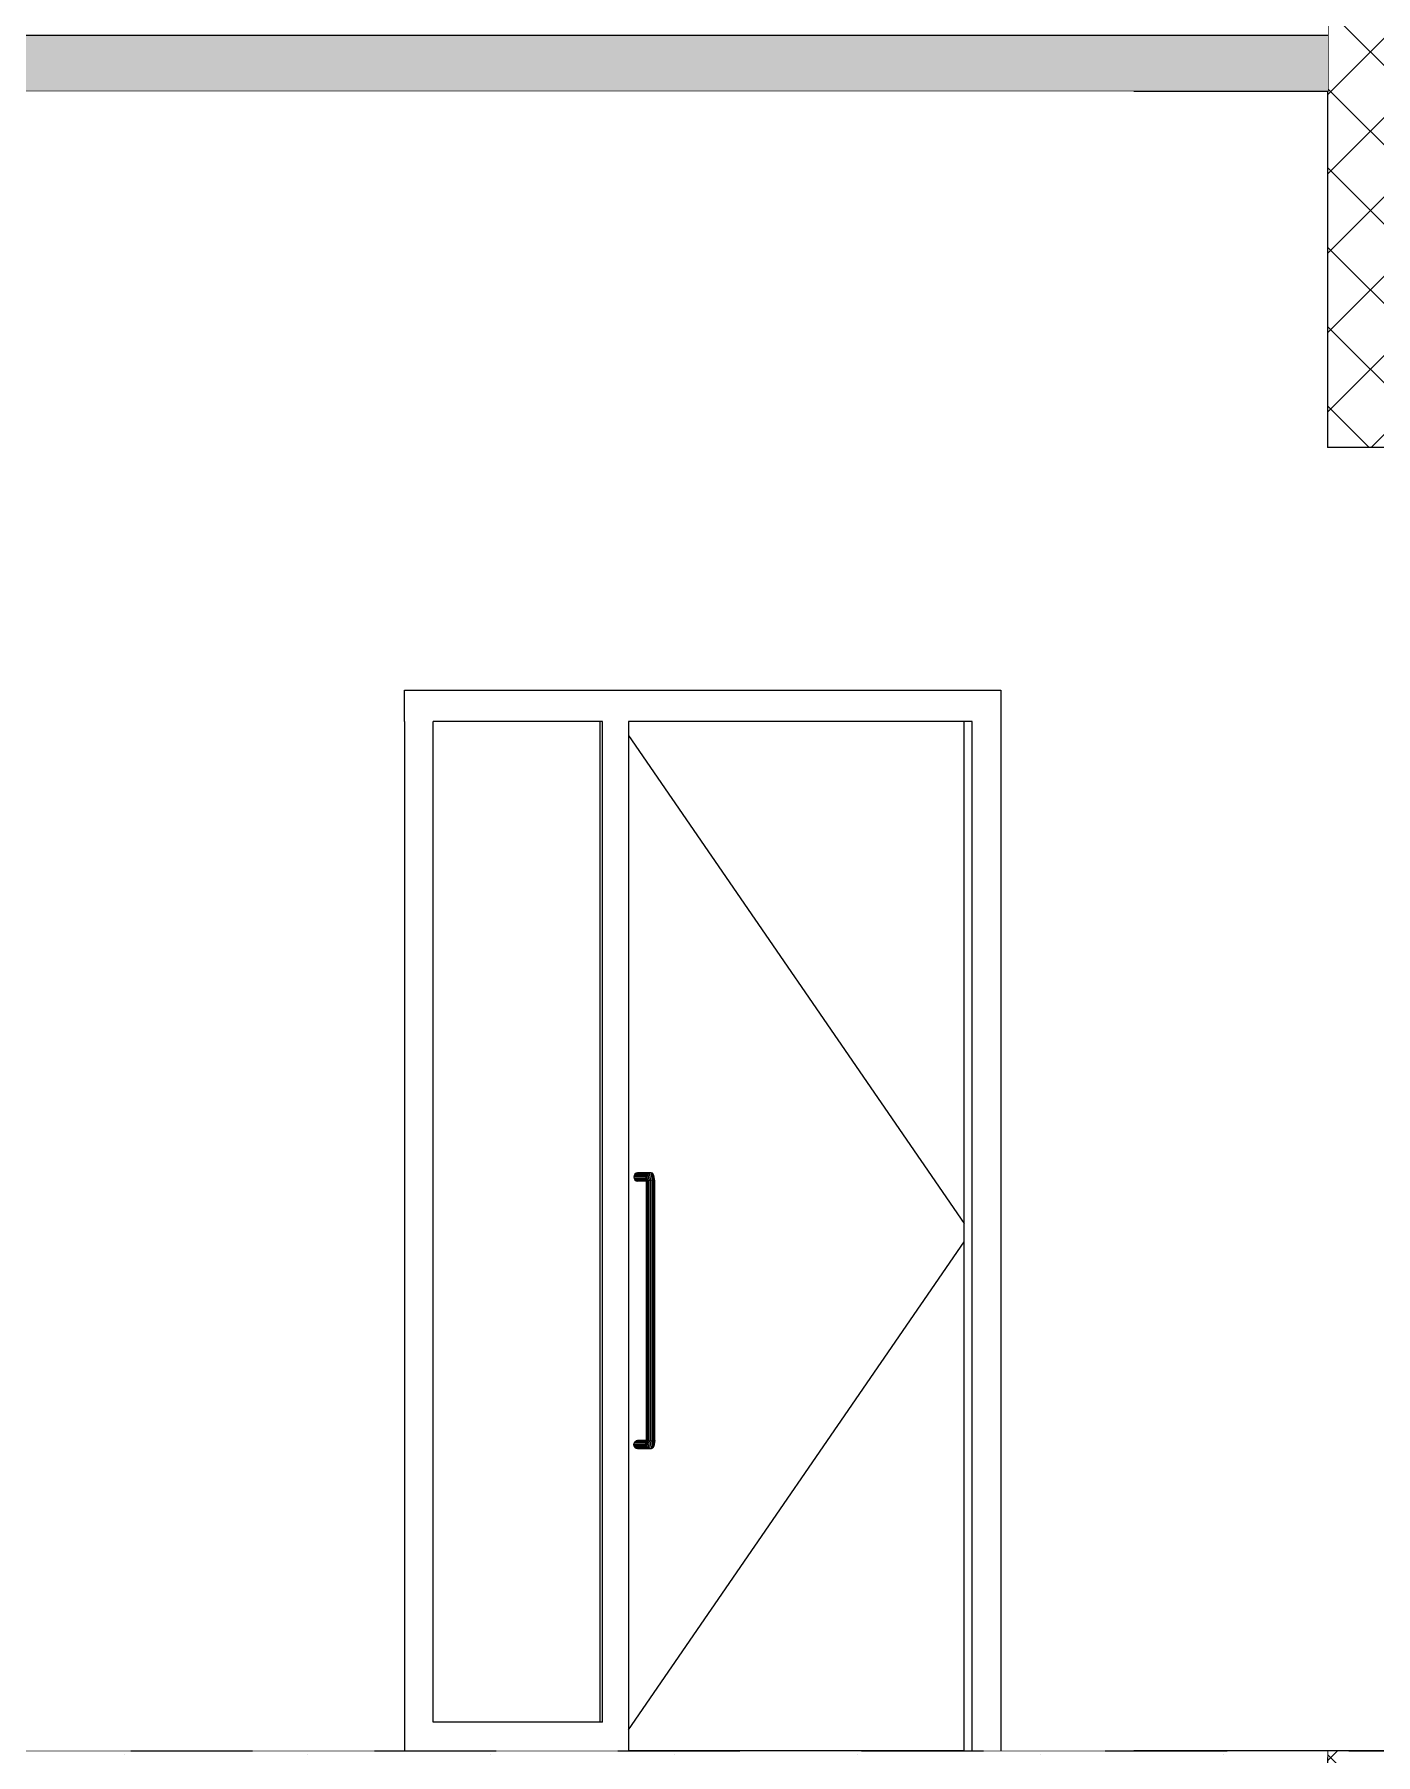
# Model space of a CAD drawing. Header units: millimetres. Extents: x -46169 to 228156, y -86316 to 18123.
# Drawn here: x 214629 to 217736, y -70388 to -66402 of the extents above; entities that cross this region are included whole.
import ezdxf

# ---------------------------------------------------------------- set-up
doc = ezdxf.new("R2010")
doc.units = ezdxf.units.MM
doc.header["$MEASUREMENT"] = 0
doc.linetypes.add('Dashed', pattern=[2822.222233, 1411.111116, -1411.111116])
doc.linetypes.add('Wipeout_Contour', pattern=[1000, 0, -1000])
for name, color, linetype, lineweight, true_color in [('0_Pen_No__105', 7, 'Continuous', 15, 0xa6a6a6), ('A-20-M_Floor_Slab_Pen_No__109', 7, 'Continuous', 15, 0xa6a6a6), ('A-20-M_Floor_Slab_Pen_No__144', 7, 'Continuous', 0, 0xc8c8c8), ('A-20-M_Floor_Slab_Pen_No__69', 7, 'Continuous', 20, 0x606060), ('A-25-M_Wall_Ext_Existing_HUB_Pen_No__107', 7, 'Continuous', 15, 0xa6a6a6), ('New_ArchiCAD Doors_Pen_No__63', 7, 'Continuous', 20, 0x606060)]:
    doc.layers.add(name, color=color, linetype=linetype, lineweight=lineweight, true_color=true_color)
for name, color, linetype in [('A-20-M_Floor_Slab', 7, 'Continuous'), ('A-25-M_Wall_Ext_Existing_HUB', 7, 'Continuous'), ('New_A-25-M_Wall_Int', 7, 'Continuous'), ('New_ArchiCAD Doors', 7, 'Continuous')]:
    doc.layers.add(name, color=color, linetype=linetype)
for name, color, linetype, lineweight in [('A-20-M_Floor_Slab_Pen_No__146', 8, 'Continuous', 0), ('A-20-M_Floor_Slab_Pen_No__4', 7, 'Continuous', 20), ('A-25-M_Wall_Ext_Existing_HUB_Pen_No__1', 7, 'Continuous', 13), ('New_ArchiCAD Doors_Pen_No__3', 7, 'Continuous', 18), ('New_ArchiCAD Doors_Pen_No__93', 8, 'Continuous', 13)]:
    doc.layers.add(name, color=color, linetype=linetype, lineweight=lineweight)
pattern_1 = [(45, (223698.64, -82529.25), (-91.9239, 91.9239), []), (135, (223698.64, -82529.25), (91.9239, 91.9239), [])]

# ---------------------------------------------------------------- blocks, each defined once
blk = doc.blocks.new('Section Elem_541_3', base_point=(223698.6, -82529.3))
at = {"color": 254, "linetype": 'Wipeout_Contour', "lineweight": 0, "ltscale": 1594581.109947772}
blk.add_wipeout([(217624.4, -66534.3), (217624.4, -67359.3), (217970.4, -67359.3), (217971.6, -67359.3), (217971.6, -66329.3), (217625.6, -66329.3), (217625.6, -66534.3)], dxfattribs=at).dxf.layer = 'A-25-M_Wall_Ext_Existing_HUB'
at = {"layer": 'A-25-M_Wall_Ext_Existing_HUB_Pen_No__107', "linetype": 'Continuous'}
h = blk.add_hatch(dxfattribs=at)
h.set_pattern_fill('Concrete_Block_0003', color=256, style=0, pattern_type=2)
h.set_pattern_definition(pattern_1)
h.paths.add_polyline_path([(217624.4, -66534.3), (217624.4, -67359.3), (217970.4, -67359.3), (217971.6, -67359.3), (217971.6, -66329.3), (217625.6, -66329.3), (217625.6, -66534.3)])
at = {"layer": 'A-25-M_Wall_Ext_Existing_HUB_Pen_No__1', "linetype": 'Continuous'}
blk.add_line((217624.4, -66534.3), (217624.4, -67359.3), dxfattribs=at)
at = {"layer": 'A-25-M_Wall_Ext_Existing_HUB_Pen_No__1', "linetype": 'Continuous', "flags": 128}
for points in [[(217625.6, -66329.3), (217625.6, -66404.3), (217625.6, -66534.3)], [(218355.5, -67359.3), (218256.9, -67359.3), (217971.6, -67359.3), (217970.4, -67359.3), (217624.4, -67359.3)]]:
    blk.add_lwpolyline(points, dxfattribs=at)
blk = doc.blocks.new('Section Elem_542_3', base_point=(223698.6, -82529.3))
at = {"color": 254, "linetype": 'Wipeout_Contour', "lineweight": 0, "ltscale": 1145554.425954347}
blk.add_wipeout([(217624.4, -70379.3), (217624.4, -71409.3), (217970.4, -71409.3), (217971.6, -71409.3), (217971.6, -70379.3)], dxfattribs=at).dxf.layer = 'A-25-M_Wall_Ext_Existing_HUB'
at = {"layer": 'A-25-M_Wall_Ext_Existing_HUB_Pen_No__107', "linetype": 'Continuous'}
h = blk.add_hatch(dxfattribs=at)
h.set_pattern_fill('Concrete_Block_0003', color=256, style=0, pattern_type=2)
h.set_pattern_definition(pattern_1)
h.paths.add_polyline_path([(217624.4, -70379.3), (217624.4, -71409.3), (217970.4, -71409.3), (217971.6, -71409.3), (217971.6, -70379.3)])
at = {"layer": 'A-25-M_Wall_Ext_Existing_HUB_Pen_No__1', "linetype": 'Continuous', "flags": 128}
for points in [[(217624.4, -70379.3), (217624.4, -70394.3), (217624.4, -70424.3), (217624.4, -70574.3)], [(218801.3, -70379.3), (218547.1, -70379.3), (218256.9, -70379.3), (217971.6, -70379.3), (217624.4, -70379.3)]]:
    blk.add_lwpolyline(points, dxfattribs=at)
blk = doc.blocks.new('Section Elem_550_3', base_point=(223698.6, -82529.3))
at = {"color": 254, "linetype": 'Wipeout_Contour', "lineweight": 0, "ltscale": 898909.740723}
blk.add_wipeout([(217624.4, -70394.3), (217624.4, -70379.3), (209207.6, -70379.3), (209207.6, -70394.3)], dxfattribs=at).dxf.layer = 'A-20-M_Floor_Slab'
at = {"layer": 'A-20-M_Floor_Slab_Pen_No__109', "linetype": 'Continuous'}
h = blk.add_hatch(dxfattribs=at)
h.set_pattern_fill('Lightweight_Concrete_0003', color=256, style=0, pattern_type=2)
h.set_pattern_definition([(0, (223698.64, -82529.25), (0, 779.423), [48.75, -401.25]), (0, (223923.64, -82139.5), (0, 779.423), [48.75, -401.25]), (60, (223698.64, -82529.25), (-675, 389.71), [48.75, -401.25]), (60, (224148.64, -82529.25), (-675, 389.71), [48.75, -401.25]), (120, (223747.4, -82529.25), (675, 389.71), [48.75, -401.25]), (120, (224197.4, -82529.25), (675, 389.71), [48.75, -401.25]), (0, (223698.64, -82454.25), (0, 150), [0, -150, 0, -225]), (45, (223773.64, -82454.25), (-106.066, 106.066), [0, -112.5, 0, -187.5])])
h.paths.add_polyline_path([(217624.4, -70394.3), (217624.4, -70379.3), (209207.6, -70379.3), (209207.6, -70394.3)])
at = {"layer": 'A-20-M_Floor_Slab_Pen_No__144', "linetype": 'Continuous'}
blk.add_line((217624.4, -70379.3), (212836.2, -70379.3), dxfattribs=at)
blk = doc.blocks.new('Section Elem_551_3', base_point=(223698.6, -82529.3))
at = {"color": 254, "linetype": 'Wipeout_Contour', "lineweight": 0, "ltscale": 893942.276635}
blk.add_wipeout([(217625.6, -66404.3), (217625.6, -66224.3), (209207.6, -66224.3), (209207.6, -66404.3)], dxfattribs=at).dxf.layer = 'A-20-M_Floor_Slab'
at = {"color": 254, "linetype": 'Wipeout_Contour', "lineweight": 0, "ltscale": 894126.471418}
blk.add_wipeout([(217625.6, -66534.3), (217625.6, -66404.3), (209207.6, -66404.3), (209207.6, -66534.3)], dxfattribs=at).dxf.layer = 'A-20-M_Floor_Slab'
at = {"layer": 'A-20-M_Floor_Slab_Pen_No__146', "linetype": 'Continuous'}
h = blk.add_hatch(dxfattribs=at)
h.set_pattern_fill('Structural_Concrete_0003', color=256, style=0, pattern_type=2)
h.set_pattern_definition([(45, (223698.64, -82529.25), (-367.423, 367.423), [50, -250]), (45, (223621, -82239.47), (-367.423, 367.423), [50, -250]), (105, (223698.64, -82529.25), (501.91, 134.486), [50, -250]), (105, (223910.8, -82317.1), (501.91, 134.486), [50, -250]), (165, (223734, -82493.9), (134.486, 501.91), [50, -250]), (165, (223946.13, -82281.76), (134.486, 501.91), [50, -250]), (45, (223663.29, -82493.89), (-70.7107, 70.7107), [0, -100, 0, -150]), (90, (223698.64, -82458.54), (-100, 0), [0, -75, 0, -125])])
h.paths.add_polyline_path([(217625.6, -66534.3), (217625.6, -66404.3), (209207.6, -66404.3), (209207.6, -66534.3)])
at = {"layer": 'A-20-M_Floor_Slab_Pen_No__4', "linetype": 'Continuous'}
for p, q in [((217624.4, -66534.3), (212836.2, -66534.3)), ((217625.6, -66534.3), (217624.4, -66534.3))]:
    blk.add_line(p, q, dxfattribs=at)
at = {"layer": 'A-20-M_Floor_Slab_Pen_No__69', "linetype": 'Continuous'}
blk.add_line((217625.6, -66404.3), (209207.6, -66404.3), dxfattribs=at)
blk = doc.blocks.new('Section Elem_568_3', base_point=(223698.6, -82529.3))
at = {"color": 254, "linetype": 'Wipeout_Contour', "lineweight": 0, "ltscale": 2708464.109097491}
blk.add_wipeout([(212836.2, -66534.3), (212836.2, -70379.3), (212886.1, -70379.3), (212886.1, -67921.3), (214268, -67921.3), (214268, -70379.3), (215486.3, -70379.3), (215486.3, -67921.3), (216868.1, -67921.3), (216868.1, -70379.3), (217175.4, -70379.3), (217175.4, -66534.3)], dxfattribs=at).dxf.layer = 'New_A-25-M_Wall_Int'
blk = doc.blocks.new('Section Elem_570_3', base_point=(223698.6, -82529.3))
at = {"color": 254, "linetype": 'Wipeout_Contour', "lineweight": 0, "ltscale": 1132153.028156364}
blk.add_wipeout([(215486.3, -70379.3), (215553.1, -70379.3), (215553.1, -70313.3), (215553.1, -67994.3), (215486.3, -67994.3)], dxfattribs=at).dxf.layer = 'New_ArchiCAD Doors'
at = {"color": 254, "linetype": 'Wipeout_Contour', "lineweight": 0, "ltscale": 1134260.457511825}
blk.add_wipeout([(216005.1, -67994.3), (215944.7, -67994.3), (215944.7, -70313.3), (215944.7, -70379.3), (216005.1, -70379.3)], dxfattribs=at).dxf.layer = 'New_ArchiCAD Doors'
at = {"color": 254, "linetype": 'Wipeout_Contour', "lineweight": 0, "ltscale": 910269.18244}
blk.add_wipeout([(216782.7, -67994.3), (216782.7, -70379.3), (216801.3, -70379.3), (216801.3, -67994.3)], dxfattribs=at).dxf.layer = 'New_ArchiCAD Doors'
at = {"color": 254, "linetype": 'Wipeout_Contour', "lineweight": 0, "ltscale": 906991.018815}
blk.add_wipeout([(215944.7, -67994.3), (215939.9, -67994.3), (215939.9, -70313.3), (215944.7, -70313.3)], dxfattribs=at).dxf.layer = 'New_ArchiCAD Doors'
at = {"color": 254, "linetype": 'Wipeout_Contour', "lineweight": 0, "ltscale": 910431.802863}
blk.add_wipeout([(216801.3, -70379.3), (216868.1, -70379.3), (216868.1, -67994.3), (216801.3, -67994.3)], dxfattribs=at).dxf.layer = 'New_ArchiCAD Doors'
at = {"color": 254, "linetype": 'Wipeout_Contour', "lineweight": 0, "ltscale": 907982.031556}
blk.add_wipeout([(216020.3, -69676.6), (216023.2, -69678.6), (216053.9, -69678.6), (216050.6, -69676.6)], dxfattribs=at).dxf.layer = 'New_ArchiCAD Doors'
at = {"color": 254, "linetype": 'Wipeout_Contour', "lineweight": 0, "ltscale": 1812517.050111966}
blk.add_wipeout([(216868.1, -67921.3), (215486.3, -67921.3), (215486.3, -67994.3), (215553.1, -67994.3), (215944.7, -67994.3), (216005.1, -67994.3), (216801.3, -67994.3), (216868.1, -67994.3)], dxfattribs=at).dxf.layer = 'New_ArchiCAD Doors'
at = {"color": 254, "linetype": 'Wipeout_Contour', "lineweight": 0, "ltscale": 907996.09177}
blk.add_wipeout([(216053.9, -69678.6), (216023.2, -69678.6), (216026.5, -69679.3), (216057.4, -69679.3)], dxfattribs=at).dxf.layer = 'New_ArchiCAD Doors'
at = {"color": 254, "linetype": 'Wipeout_Contour', "lineweight": 0, "ltscale": 907710.851272}
blk.add_wipeout([(215553.1, -70313.3), (215553.1, -70379.3), (215944.7, -70379.3), (215944.7, -70313.3)], dxfattribs=at).dxf.layer = 'New_ArchiCAD Doors'
at = {"layer": 'New_ArchiCAD Doors_Pen_No__63', "linetype": 'Continuous'}
for p, q in [((215486.3, -67994.3), (215486.3, -67921.3)), ((215486.3, -67921.3), (216868.1, -67921.3)), ((216868.1, -67921.3), (216868.1, -67994.3)), ((215486.3, -67994.3), (215486.3, -70379.3)), ((216801.3, -67994.3), (216005.1, -67994.3)), ((216782.7, -70379.3), (216782.7, -67994.3)), ((216801.3, -70379.3), (216801.3, -67994.3)), ((216868.1, -67994.3), (216868.1, -70379.3))]:
    blk.add_line(p, q, dxfattribs=at)
at = {"color": 254, "linetype": 'Wipeout_Contour', "lineweight": 0, "ltscale": 906245.067013}
blk.add_wipeout([(215553.1, -67994.3), (215553.1, -70313.3), (215939.9, -70313.3), (215939.9, -67994.3)], dxfattribs=at).dxf.layer = 'New_ArchiCAD Doors'
at = {"color": 254, "linetype": 'Wipeout_Contour', "lineweight": 0, "ltscale": 907968.589605}
blk.add_wipeout([(216018.4, -69673.5), (216020.3, -69676.6), (216050.6, -69676.6), (216047.9, -69673.5)], dxfattribs=at).dxf.layer = 'New_ArchiCAD Doors'
at = {"layer": 'New_ArchiCAD Doors_Pen_No__63', "linetype": 'Continuous'}
for p, q in [((215553.1, -70313.3), (215553.1, -67994.3)), ((215944.7, -67994.3), (215553.1, -67994.3)), ((215939.9, -70313.3), (215939.9, -67994.3)), ((215944.7, -70313.3), (215944.7, -67994.3)), ((215944.7, -70313.3), (215553.1, -70313.3))]:
    blk.add_line(p, q, dxfattribs=at)
at = {"color": 254, "linetype": 'Wipeout_Contour', "lineweight": 0, "ltscale": 908021.810904}
blk.add_wipeout([(216047.9, -69673.5), (216050.6, -69676.6), (216053.4, -69661.5), (216050.2, -69660.8)], dxfattribs=at).dxf.layer = 'New_ArchiCAD Doors'
at = {"color": 254, "linetype": 'Wipeout_Contour', "lineweight": 0, "ltscale": 908071.551752}
blk.add_wipeout([(216060.6, -69678.5), (216062.8, -69676.3), (216065.6, -69661.4), (216063.7, -69661.9)], dxfattribs=at).dxf.layer = 'New_ArchiCAD Doors'
at = {"color": 254, "linetype": 'Wipeout_Contour', "lineweight": 0, "ltscale": 908035.976848}
blk.add_wipeout([(216050.6, -69676.6), (216053.9, -69678.6), (216057.1, -69661.9), (216053.4, -69661.5)], dxfattribs=at).dxf.layer = 'New_ArchiCAD Doors'
at = {"color": 254, "linetype": 'Wipeout_Contour', "lineweight": 0, "ltscale": 908050.421562}
blk.add_wipeout([(216053.9, -69678.6), (216057.4, -69679.3), (216060.7, -69662.1), (216057.1, -69661.9)], dxfattribs=at).dxf.layer = 'New_ArchiCAD Doors'
at = {"color": 254, "linetype": 'Wipeout_Contour', "lineweight": 0, "ltscale": 908062.916892}
blk.add_wipeout([(216060.7, -69662.1), (216057.4, -69679.3), (216060.6, -69678.5), (216063.7, -69661.9)], dxfattribs=at).dxf.layer = 'New_ArchiCAD Doors'
at = {"color": 254, "linetype": 'Wipeout_Contour', "lineweight": 0, "ltscale": 907956.486286}
blk.add_wipeout([(216026.5, -69660.3), (216022.9, -69661), (216046.9, -69661), (216047, -69660.3)], dxfattribs=at).dxf.layer = 'New_ArchiCAD Doors'
at = {"color": 254, "linetype": 'Wipeout_Contour', "lineweight": 0, "ltscale": 907951.6326}
blk.add_wipeout([(216018.2, -69666.4), (216017.7, -69670.2), (216046.3, -69670.2), (216045.8, -69666.4)], dxfattribs=at).dxf.layer = 'New_ArchiCAD Doors'
at = {"color": 254, "linetype": 'Wipeout_Contour', "lineweight": 0, "ltscale": 907949.686444}
blk.add_wipeout([(216020.1, -69663.2), (216018.2, -69666.4), (216045.8, -69666.4), (216046.5, -69663.2)], dxfattribs=at).dxf.layer = 'New_ArchiCAD Doors'
at = {"color": 254, "linetype": 'Wipeout_Contour', "lineweight": 0, "ltscale": 907958.105666}
blk.add_wipeout([(216017.7, -69670.2), (216018.4, -69673.5), (216047.9, -69673.5), (216046.3, -69670.2)], dxfattribs=at).dxf.layer = 'New_ArchiCAD Doors'
at = {"color": 254, "linetype": 'Wipeout_Contour', "lineweight": 0, "ltscale": 907951.742843}
blk.add_wipeout([(216022.9, -69661), (216020.1, -69663.2), (216046.5, -69663.2), (216046.9, -69661)], dxfattribs=at).dxf.layer = 'New_ArchiCAD Doors'
at = {"layer": 'New_ArchiCAD Doors_Pen_No__93', "linetype": 'Continuous'}
for p, q in [((216017.7, -69670.2), (216018.2, -69666.4)), ((216018.4, -69673.5), (216017.7, -69670.2)), ((216018.2, -69666.4), (216020.1, -69663.2)), ((216020.3, -69676.6), (216018.4, -69673.5)), ((216020.1, -69663.2), (216022.9, -69661)), ((216023.2, -69678.6), (216020.3, -69676.6))]:
    blk.add_line(p, q, dxfattribs=at)
at = {"color": 254, "linetype": 'Wipeout_Contour', "lineweight": 0, "ltscale": 908003.043916}
blk.add_wipeout([(216045.8, -69666.4), (216046.3, -69670.2), (216048.2, -69660.1), (216047.2, -69659.2)], dxfattribs=at).dxf.layer = 'New_ArchiCAD Doors'
at = {"color": 254, "linetype": 'Wipeout_Contour', "lineweight": 0, "ltscale": 908010.432176}
blk.add_wipeout([(216048.2, -69660.1), (216046.3, -69670.2), (216047.9, -69673.5), (216050.2, -69660.8)], dxfattribs=at).dxf.layer = 'New_ArchiCAD Doors'
at = {"layer": 'New_ArchiCAD Doors_Pen_No__93', "linetype": 'Continuous'}
for p, q in [((216022.9, -69661), (216026.5, -69660.3)), ((216026.5, -69679.3), (216023.2, -69678.6))]:
    blk.add_line(p, q, dxfattribs=at)
at = {"color": 254, "linetype": 'Wipeout_Contour', "lineweight": 0, "ltscale": 908075.000281}
blk.add_wipeout([(216062.8, -69676.3), (216063.8, -69673.2), (216066.2, -69660.7), (216065.6, -69661.4)], dxfattribs=at).dxf.layer = 'New_ArchiCAD Doors'
at = {"color": 254, "linetype": 'Wipeout_Contour', "lineweight": 0, "ltscale": 907698.501179}
blk.add_wipeout([(216065.6, -69058.1), (216063.7, -69057.6), (216063.7, -69661.9), (216065.6, -69661.4)], dxfattribs=at).dxf.layer = 'New_ArchiCAD Doors'
at = {"color": 254, "linetype": 'Wipeout_Contour', "lineweight": 0, "ltscale": 907633.996219}
blk.add_wipeout([(216047.2, -69659.2), (216048.2, -69660.1), (216048.2, -69059.4), (216047.2, -69060.3)], dxfattribs=at).dxf.layer = 'New_ArchiCAD Doors'
at = {"color": 254, "linetype": 'Wipeout_Contour', "lineweight": 0, "ltscale": 907639.79964}
blk.add_wipeout([(216048.2, -69660.1), (216050.2, -69660.8), (216050.2, -69058.7), (216048.2, -69059.4)], dxfattribs=at).dxf.layer = 'New_ArchiCAD Doors'
at = {"color": 254, "linetype": 'Wipeout_Contour', "lineweight": 0, "ltscale": 907649.718184}
blk.add_wipeout([(216050.2, -69660.8), (216053.4, -69661.5), (216053.4, -69058), (216050.2, -69058.7)], dxfattribs=at).dxf.layer = 'New_ArchiCAD Doors'
at = {"color": 254, "linetype": 'Wipeout_Contour', "lineweight": 0, "ltscale": 907662.718304}
blk.add_wipeout([(216053.4, -69661.5), (216057.1, -69661.9), (216057.1, -69057.6), (216053.4, -69058)], dxfattribs=at).dxf.layer = 'New_ArchiCAD Doors'
at = {"color": 254, "linetype": 'Wipeout_Contour', "lineweight": 0, "ltscale": 907676.5542}
blk.add_wipeout([(216057.1, -69661.9), (216060.7, -69662.1), (216060.7, -69057.4), (216057.1, -69057.6)], dxfattribs=at).dxf.layer = 'New_ArchiCAD Doors'
at = {"color": 254, "linetype": 'Wipeout_Contour', "lineweight": 0, "ltscale": 907689.119478}
blk.add_wipeout([(216060.7, -69662.1), (216063.7, -69661.9), (216063.7, -69057.6), (216060.7, -69057.4)], dxfattribs=at).dxf.layer = 'New_ArchiCAD Doors'
at = {"color": 254, "linetype": 'Wipeout_Contour', "lineweight": 0, "ltscale": 907220.63837}
blk.add_wipeout([(216022.9, -69058.5), (216026.5, -69059.2), (216047, -69059.2), (216046.9, -69058.5)], dxfattribs=at).dxf.layer = 'New_ArchiCAD Doors'
at = {"color": 254, "linetype": 'Wipeout_Contour', "lineweight": 0, "ltscale": 907212.258985}
blk.add_wipeout([(216020.1, -69056.3), (216022.9, -69058.5), (216046.9, -69058.5), (216046.5, -69056.3)], dxfattribs=at).dxf.layer = 'New_ArchiCAD Doors'
at = {"color": 254, "linetype": 'Wipeout_Contour', "lineweight": 0, "ltscale": 907196.952792}
blk.add_wipeout([(216018.2, -69053.1), (216045.8, -69053.1), (216046.3, -69049.3), (216017.7, -69049.3)], dxfattribs=at).dxf.layer = 'New_ArchiCAD Doors'
at = {"color": 254, "linetype": 'Wipeout_Contour', "lineweight": 0, "ltscale": 907194.733355}
blk.add_wipeout([(216017.7, -69049.3), (216046.3, -69049.3), (216047.9, -69046), (216018.4, -69046)], dxfattribs=at).dxf.layer = 'New_ArchiCAD Doors'
at = {"color": 254, "linetype": 'Wipeout_Contour', "lineweight": 0, "ltscale": 907203.601412}
blk.add_wipeout([(216045.8, -69053.1), (216018.2, -69053.1), (216020.1, -69056.3), (216046.5, -69056.3)], dxfattribs=at).dxf.layer = 'New_ArchiCAD Doors'
at = {"color": 254, "linetype": 'Wipeout_Contour', "lineweight": 0, "ltscale": 907259.210717}
blk.add_wipeout([(216047.2, -69060.3), (216048.2, -69059.4), (216046.3, -69049.3), (216045.8, -69053.1)], dxfattribs=at).dxf.layer = 'New_ArchiCAD Doors'
at = {"color": 254, "linetype": 'Wipeout_Contour', "lineweight": 0, "ltscale": 907197.466089}
blk.add_wipeout([(216020.3, -69042.9), (216018.4, -69046), (216047.9, -69046), (216050.6, -69042.9)], dxfattribs=at).dxf.layer = 'New_ArchiCAD Doors'
at = {"color": 254, "linetype": 'Wipeout_Contour', "lineweight": 0, "ltscale": 907204.747589}
blk.add_wipeout([(216020.3, -69042.9), (216050.6, -69042.9), (216053.9, -69040.9), (216023.2, -69040.9)], dxfattribs=at).dxf.layer = 'New_ArchiCAD Doors'
at = {"color": 254, "linetype": 'Wipeout_Contour', "lineweight": 0, "ltscale": 907261.244339}
blk.add_wipeout([(216046.3, -69049.3), (216048.2, -69059.4), (216050.2, -69058.7), (216047.9, -69046)], dxfattribs=at).dxf.layer = 'New_ArchiCAD Doors'
at = {"color": 254, "linetype": 'Wipeout_Contour', "lineweight": 0, "ltscale": 907267.867802}
blk.add_wipeout([(216050.6, -69042.9), (216047.9, -69046), (216050.2, -69058.7), (216053.4, -69058)], dxfattribs=at).dxf.layer = 'New_ArchiCAD Doors'
at = {"color": 254, "linetype": 'Wipeout_Contour', "lineweight": 0, "ltscale": 907278.239648}
blk.add_wipeout([(216053.9, -69040.9), (216050.6, -69042.9), (216053.4, -69058), (216057.1, -69057.6)], dxfattribs=at).dxf.layer = 'New_ArchiCAD Doors'
at = {"color": 254, "linetype": 'Wipeout_Contour', "lineweight": 0, "ltscale": 907703.271017}
blk.add_wipeout([(216065.6, -69058.1), (216065.6, -69661.4), (216066.2, -69660.7), (216066.2, -69058.8)], dxfattribs=at).dxf.layer = 'New_ArchiCAD Doors'
at = {"layer": 'New_ArchiCAD Doors_Pen_No__3', "linetype": 'Continuous'}
blk.add_line((216005.1, -70331), (216782.8, -69200), dxfattribs=at)
at = {"layer": 'New_ArchiCAD Doors_Pen_No__93', "linetype": 'Continuous'}
for p, q in [((216046.3, -69670.2), (216017.7, -69670.2)), ((216045.8, -69666.4), (216018.2, -69666.4)), ((216047.9, -69673.5), (216018.4, -69673.5)), ((216046.5, -69663.2), (216020.1, -69663.2)), ((216050.6, -69676.6), (216020.3, -69676.6)), ((216046.9, -69661), (216022.9, -69661)), ((216047, -69660.3), (216026.5, -69660.3)), ((216047.2, -69659.2), (216045.8, -69666.4)), ((216046.3, -69670.2), (216045.8, -69666.4)), ((216048.2, -69660.1), (216046.3, -69670.2)), ((216047.9, -69673.5), (216046.3, -69670.2)), ((216048.2, -69660.1), (216047.2, -69659.2)), ((216050.2, -69660.8), (216047.9, -69673.5)), ((216050.6, -69676.6), (216047.9, -69673.5)), ((216050.2, -69660.8), (216048.2, -69660.1)), ((216053.4, -69661.5), (216050.2, -69660.8)), ((216053.4, -69661.5), (216050.6, -69676.6)), ((216053.9, -69678.6), (216050.6, -69676.6)), ((216057.1, -69661.9), (216053.4, -69661.5)), ((216057.1, -69661.9), (216053.9, -69678.6)), ((216060.7, -69662.1), (216057.1, -69661.9)), ((216060.7, -69662.1), (216057.4, -69679.3)), ((216063.7, -69661.9), (216060.6, -69678.5)), ((216062.8, -69676.3), (216060.6, -69678.5)), ((216063.7, -69661.9), (216060.7, -69662.1)), ((216065.6, -69661.4), (216062.8, -69676.3)), ((216063.8, -69673.2), (216062.8, -69676.3)), ((216065.6, -69661.4), (216063.7, -69661.9)), ((216066.2, -69660.7), (216063.8, -69673.2)), ((216066.2, -69660.7), (216065.6, -69661.4)), ((216053.9, -69678.6), (216023.2, -69678.6)), ((216057.4, -69679.3), (216026.5, -69679.3)), ((216057.4, -69679.3), (216053.9, -69678.6)), ((216060.6, -69678.5), (216057.4, -69679.3))]:
    blk.add_line(p, q, dxfattribs=at)
at = {"color": 254, "linetype": 'Wipeout_Contour', "lineweight": 0, "ltscale": 907321.532868}
blk.add_wipeout([(216065.6, -69058.1), (216066.2, -69058.8), (216063.8, -69046.3), (216062.8, -69043.2)], dxfattribs=at).dxf.layer = 'New_ArchiCAD Doors'
at = {"color": 254, "linetype": 'Wipeout_Contour', "lineweight": 0, "ltscale": 907314.133771}
blk.add_wipeout([(216060.6, -69041), (216063.7, -69057.6), (216065.6, -69058.1), (216062.8, -69043.2)], dxfattribs=at).dxf.layer = 'New_ArchiCAD Doors'
at = {"color": 254, "linetype": 'Wipeout_Contour', "lineweight": 0, "ltscale": 907290.67296}
blk.add_wipeout([(216057.4, -69040.2), (216053.9, -69040.9), (216057.1, -69057.6), (216060.7, -69057.4)], dxfattribs=at).dxf.layer = 'New_ArchiCAD Doors'
at = {"color": 254, "linetype": 'Wipeout_Contour', "lineweight": 0, "ltscale": 907215.568693}
blk.add_wipeout([(216026.5, -69040.2), (216023.2, -69040.9), (216053.9, -69040.9), (216057.4, -69040.2)], dxfattribs=at).dxf.layer = 'New_ArchiCAD Doors'
at = {"layer": 'New_ArchiCAD Doors_Pen_No__63', "linetype": 'Continuous'}
blk.add_line((216005.1, -67994.3), (216005.1, -70379.3), dxfattribs=at)
at = {"layer": 'New_ArchiCAD Doors_Pen_No__93', "linetype": 'Continuous'}
for p, q in [((216018.4, -69046), (216017.7, -69049.3)), ((216017.7, -69049.3), (216018.2, -69053.1)), ((216018.2, -69053.1), (216020.1, -69056.3)), ((216020.3, -69042.9), (216018.4, -69046)), ((216020.1, -69056.3), (216022.9, -69058.5)), ((216023.2, -69040.9), (216020.3, -69042.9)), ((216022.9, -69058.5), (216026.5, -69059.2)), ((216026.5, -69040.2), (216023.2, -69040.9))]:
    blk.add_line(p, q, dxfattribs=at)
at = {"color": 254, "linetype": 'Wipeout_Contour', "lineweight": 0, "ltscale": 907303.282861}
blk.add_wipeout([(216060.6, -69041), (216057.4, -69040.2), (216060.7, -69057.4), (216063.7, -69057.6)], dxfattribs=at).dxf.layer = 'New_ArchiCAD Doors'
at = {"layer": 'New_ArchiCAD Doors_Pen_No__3', "linetype": 'Continuous'}
blk.add_line((216005.1, -68026.5), (216782.8, -69157.5), dxfattribs=at)
at = {"layer": 'New_ArchiCAD Doors_Pen_No__93', "linetype": 'Continuous'}
for p, q in [((216046.3, -69049.3), (216017.7, -69049.3)), ((216045.8, -69053.1), (216018.2, -69053.1)), ((216047.9, -69046), (216018.4, -69046)), ((216046.5, -69056.3), (216020.1, -69056.3)), ((216050.6, -69042.9), (216020.3, -69042.9)), ((216046.9, -69058.5), (216022.9, -69058.5)), ((216053.9, -69040.9), (216023.2, -69040.9)), ((216057.4, -69040.2), (216026.5, -69040.2)), ((216047, -69059.2), (216026.5, -69059.2)), ((216046.3, -69049.3), (216045.8, -69053.1)), ((216047.2, -69060.3), (216045.8, -69053.1)), ((216047.9, -69046), (216046.3, -69049.3)), ((216048.2, -69059.4), (216046.3, -69049.3)), ((216048.2, -69059.4), (216047.2, -69060.3)), ((216047.2, -69659.2), (216047.2, -69060.3)), ((216050.6, -69042.9), (216047.9, -69046)), ((216050.2, -69058.7), (216047.9, -69046)), ((216050.2, -69058.7), (216048.2, -69059.4)), ((216048.2, -69660.1), (216048.2, -69059.4)), ((216053.4, -69058), (216050.2, -69058.7)), ((216050.2, -69660.8), (216050.2, -69058.7)), ((216053.9, -69040.9), (216050.6, -69042.9)), ((216053.4, -69058), (216050.6, -69042.9)), ((216057.1, -69057.6), (216053.4, -69058)), ((216053.4, -69661.5), (216053.4, -69058)), ((216057.4, -69040.2), (216053.9, -69040.9)), ((216057.1, -69057.6), (216053.9, -69040.9)), ((216060.7, -69057.4), (216057.1, -69057.6)), ((216057.1, -69661.9), (216057.1, -69057.6)), ((216060.7, -69057.4), (216057.4, -69040.2)), ((216060.6, -69041), (216057.4, -69040.2)), ((216063.7, -69057.6), (216060.6, -69041)), ((216062.8, -69043.2), (216060.6, -69041)), ((216060.7, -69662.1), (216060.7, -69057.4)), ((216063.7, -69057.6), (216060.7, -69057.4)), ((216065.6, -69058.1), (216062.8, -69043.2)), ((216063.8, -69046.3), (216062.8, -69043.2)), ((216063.7, -69661.9), (216063.7, -69057.6)), ((216065.6, -69058.1), (216063.7, -69057.6)), ((216066.2, -69058.8), (216063.8, -69046.3)), ((216065.6, -69661.4), (216065.6, -69058.1)), ((216066.2, -69058.8), (216065.6, -69058.1)), ((216066.2, -69660.7), (216066.2, -69058.8))]:
    blk.add_line(p, q, dxfattribs=at)
blk = doc.blocks.new('A03 Atria and Internal Elevatio_STORY_MARKER', base_point=(223698.6, -82529.3))
at = {"layer": '0_Pen_No__105', "linetype": 'Dashed', "ltscale": 0.2}
blk.add_line((209207.6, -70379.3), (223865.7, -70379.3), dxfattribs=at)

msp = doc.modelspace()

# ---------------------------------------------------------------- block references
at = {"layer": 'A-25-M_Wall_Ext_Existing_HUB'}
msp.add_blockref('Section Elem_541_3', (223698.6, -82529.3), dxfattribs=at)

# ---------------------------------------------------------------- next in the draw order: block references
at = {"layer": 'A-20-M_Floor_Slab'}
msp.add_blockref('Section Elem_551_3', (223698.6, -82529.3), dxfattribs=at)
at = {"layer": 'A-25-M_Wall_Ext_Existing_HUB'}
msp.add_blockref('Section Elem_542_3', (223698.6, -82529.3), dxfattribs=at)

# ---------------------------------------------------------------- next in the draw order: block references
at = {"layer": 'A-20-M_Floor_Slab'}
msp.add_blockref('Section Elem_550_3', (223698.6, -82529.3), dxfattribs=at)

# ---------------------------------------------------------------- next in the draw order: block references
at = {"layer": 'New_A-25-M_Wall_Int'}
msp.add_blockref('Section Elem_568_3', (223698.6, -82529.3), dxfattribs=at)

# ---------------------------------------------------------------- next in the draw order: block references
at = {"layer": 'New_ArchiCAD Doors'}
msp.add_blockref('Section Elem_570_3', (223698.6, -82529.3), dxfattribs=at)

# ---------------------------------------------------------------- next in the draw order: block references
at = {"linetype": 'Continuous', "lineweight": 0}
msp.add_blockref('A03 Atria and Internal Elevatio_STORY_MARKER', (223698.6, -82529.3), dxfattribs=at)

doc.saveas('drawing.dxf')
